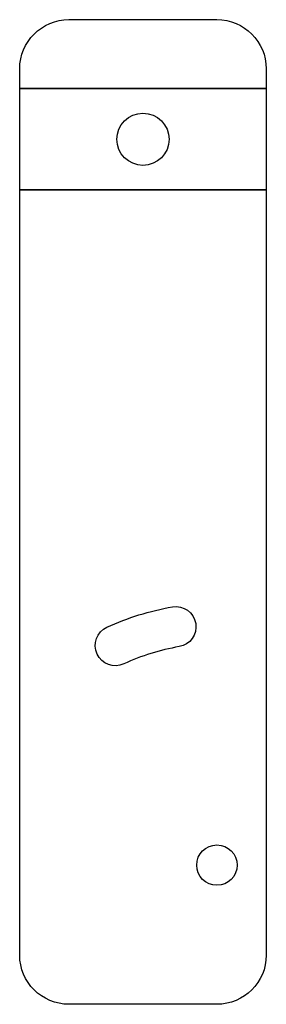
# Model space of a CAD drawing. Header units: millimetres. Extents: x 7 to 32, y -73 to 27.
import ezdxf

# ---------------------------------------------------------------- set-up
doc = ezdxf.new("R2010")
doc.units = ezdxf.units.MM
doc.layers.get('0').update_dxf_attribs({"linetype": 'CONTINUOUS'})

msp = doc.modelspace()

# ---------------------------------------------------------------- linework, layer by layer
for points in [[(27.17, 27.44, -0.41421), (32.17, 22.44), (32.17, 20.44), (7.17, 20.44), (7.17, 22.44, -0.41421), (12.17, 27.44)], [(27.17, 27.44, -0.41421), (32.17, 22.44), (32.17, -67.56, -0.41421), (27.17, -72.56), (12.17, -72.56, -0.41421), (7.17, -67.56), (7.17, 22.44, -0.41421), (12.17, 27.44)], [(12.17, -72.56, -0.41421), (7.17, -67.56), (7.17, 10.14), (32.17, 10.14), (32.17, -67.56, -0.41421), (27.17, -72.56)], [(17.73, -37.99, -1), (16.01, -34.27, -0.06554), (22.65, -32.2, -1), (23.34, -36.24, 0.06554)], [(17.73, -37.99, -1), (16.01, -34.27, -0.06554), (22.65, -32.2, -1), (23.34, -36.24, 0.06554)]]:
    msp.add_lwpolyline(points, format="xyb", close=True)
msp.add_lwpolyline([(32.17, 20.44), (32.17, 10.14), (7.17, 10.14), (7.17, 20.44)], close=True)
for centre, radius in [((19.67, 15.29), 2.65), ((19.67, 15.29), 2.65), ((27.17, -58.43), 2.05), ((27.17, -58.43), 2.05)]:
    msp.add_circle(centre, radius)

doc.saveas('drawing.dxf')
